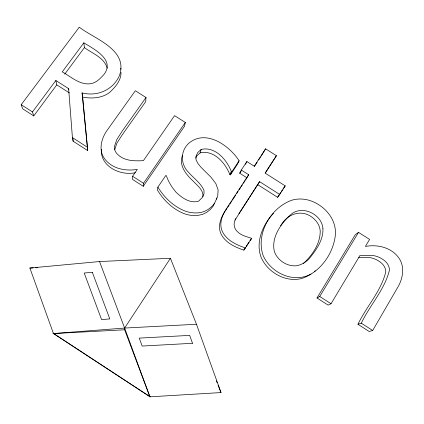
<?xml version="1.0" encoding="UTF-8"?>
<svg xmlns="http://www.w3.org/2000/svg" width="424" height="424" viewBox="0 0 424 424"><rect width="100%" height="100%" fill="white"/><g stroke="black" fill="none" stroke-linecap="round" stroke-linejoin="round"><path stroke-width="0.64" d="M132.585 176.257L132.479 179.373L143.248 186.295L184.498 126.251L185.315 122.462L174.577 115.651L143.386 160.659C134.599 161.099 124.704 161.141 117.893 154.627A9.996 9.503 5 0 1 114.522 146.285L116.759 139.623L122.027 131.408L146.004 97.515L135.335 90.747L107.844 129.32C101.564 137.556 97.902 149.895 104.717 158.915C112.19 168.922 125.621 171.333 137.334 169.404L132.585 176.257L143.508 183.274L143.248 186.295M216.447 199.19L216.526 197.913M146.004 97.515L145.718 101.628L122.07 135.108L116.876 143.217L114.666 149.789M230.418 174.879L237.562 164.051L239.12 160.765C229.336 145.612 205.921 128.732 188.765 143.291C180.179 151.177 180.359 164.295 188.627 172.393C193.736 178.372 200.838 182.988 203.986 190.418L204.018 193.789L202.381 197.404L198.575 201.183C190.069 203.785 181.885 197.807 176.029 192.231C171.927 187.344 168.407 181.912 166.425 175.812L165.848 175.441L157.871 187.132L157.415 190.1C163.272 199.614 171.344 207.76 181.536 212.53A29.118 27.958 17.9 0 0 197.817 215.413L202.476 214.396L206.695 212.376L210.357 209.493L213.32 205.879L217.729 196.36L218.111 189.888L215.837 183.576L211.041 177.274L201.013 167.279L197.743 163.229L196.036 159.689L195.989 156.281L197.685 152.608L201.135 149.455C215.037 146.1 226.686 159.625 231.297 171.365L231.88 171.731L230.418 174.879L229.845 174.518C225.303 162.933 213.813 149.582 200.096 152.894L196.694 156.011L195.734 158.083M200.096 152.894L201.135 149.455M235.871 218.609C232.066 224.99 234.795 230.698 240.821 234.265C244.203 236.301 248.093 237.058 251.697 238.352L243.842 250.149C235.066 247.123 225.579 242.873 221.127 234.181C217.464 226.702 220.538 218.174 224.837 211.687M229.845 174.518L231.297 171.365M182.506 155.295C178.509 165.132 186.025 174.534 192.92 180.873C196.985 185.389 203.653 189.809 202.926 196.662M245.899 179.463L246.969 177.826L239.708 173.204L241.298 170.04L246.89 161.539L254.236 166.203L265.594 148.824L276.432 155.677L265.371 172.902M245.501 164.268L246.89 161.539M247.256 177.306L248.665 174.72L241.298 170.04M265.594 148.824L261.158 156.127M372.675 330.492L397.41 287.907C402.97 278.886 405.291 266.495 398.507 257.453C390.933 247.319 377.381 244.235 365.398 246.418L369.596 239.412L358.503 232.373L355.286 234.7L317.004 297.966L328.134 305.121L331.033 303.743L359.981 255.455L371.933 255.391A22.806 21.386 47.4 0 1 385.374 261.401C387.833 263.659 389.444 266.733 389.449 270.109C384.669 289.751 369.866 305.201 361.296 323.183L357.962 324.291L369.177 331.499L372.675 330.492L361.296 323.183M357.962 324.291C366.431 306.547 381.044 291.309 385.776 271.938C385.776 268.604 384.192 265.567 381.77 263.341A22.483 21.105 47.5 0 0 368.514 257.416L358.688 257.469M317.004 297.966L319.738 296.487L358.503 232.373M238.871 213.77L259.583 181.663L279.734 194.468L285.23 185.871L265.127 173.114L276.432 155.677M234.981 220.093L259.583 181.663M243.842 250.149L245.533 247.505M246.212 246.445L248.92 242.21M257.739 184.673L277.609 197.314L280.661 192.538M281.34 191.473L282.358 189.883M248.665 174.72L226.241 209.021C221.879 215.593 218.768 224.238 222.483 231.811C227.004 240.625 236.629 244.934 245.528 248.003M225.197 211.141L226.978 208.412M227.693 207.32L229.124 205.131M229.834 204.039L231.621 201.31M232.336 200.218L235.548 195.3M236.619 193.662L238.049 191.478M239.12 189.841L240.546 187.657M241.261 186.565L242.332 184.928M243.403 183.285L245.189 180.555M254.278 166.648L257.177 162.217M258.624 160.002L260.431 157.235M170.437 258.274L124.624 328.059L124.635 329.782L149.916 396.827L220.999 392.571L196.466 324.259L170.437 258.274L99.534 261.544L29.876 268.042L53.466 333.556L150.096 396.795L52.947 333.057L53.466 333.556L124.635 329.782M239.708 173.204L241.092 171.111M231.88 171.731L239.12 160.765M143.508 183.274L185.315 122.462M55.846 80.502L56.784 84.858L33.745 115.916L32.478 111.947L55.846 80.502L68.635 88.664L68.852 89.877M83.857 42.813L62.27 71.857C70.962 76.712 79.569 85.033 90.254 83.761C96.163 83.04 100.207 78.583 103.997 74.433C115.328 59.72 93.99 49.131 83.857 42.813L84.408 47.615L64.697 74.195M283.036 188.823L285.23 185.871M33.745 115.916L22.62 108.767L21.2 104.702L79.267 27.173C94.409 38.934 128.037 49.385 119.658 75.059C113.478 89.846 97.35 96.879 82.081 92.904L87.72 150.605L73.145 141.24L72.419 137.604L68.635 88.664M277.609 197.314L279.734 194.468M249.932 240.625L251.697 238.352M280.624 225.801C287.795 212.843 303.483 208.385 314.529 219.378A17.421 16.557 38.1 0 1 320.194 230.614C320.571 243.339 312.43 255.078 303.505 263.399M214.56 203.133C210.982 208.428 205.205 212.064 198.845 212.79A29.521 28.323 17.9 0 1 182.331 209.864C171.996 205.031 163.812 196.773 157.871 187.132M314.375 271.699L315.302 270.751M273.475 213.33C262.774 224.815 255.306 241.871 261.147 257.426C267.783 272.447 285.596 282.707 301.888 278.451C320.486 272.049 333.746 253.372 335.469 234.022C336.052 219.388 325.515 206.732 312.393 201.458A31.111 29.569 37.6 0 0 292.39 200.027C270.984 207.209 255.624 233.386 263.076 255.386C270.613 272.839 293.488 283.683 310.962 274.068M53.466 333.556L124.624 328.059L196.466 324.259M135.32 172.738C120.368 175.955 100.26 166.6 101.331 149.317M29.876 268.042L33.157 267.889M35.786 267.767L37.752 267.677M82.081 92.904L82.664 97.096C91.77 98.834 101.972 98.257 109.593 92.453C115.243 87.196 121.089 80.65 121.036 72.472M84.408 47.615C92.453 53.546 104.315 57.606 107.24 68.163M56.784 84.858L69.398 92.914M21.2 104.702L32.478 111.947M72.419 137.604L87.196 147.102M319.738 296.487L331.033 303.743M216.388 380.869L217.114 382.718M218.084 385.183L220.999 392.571M99.534 261.544L124.624 328.059L149.916 396.827M82.664 97.096L87.72 150.605M72.939 138.627L73.145 141.24M120.787 68.153L120.856 69.388M322.924 228.218C323.581 240.191 315.822 250.632 308.571 259.403C305.068 262.652 300.833 265.17 296.031 265.816C286.905 266.463 277.725 260.458 274.503 251.925C270.57 237.435 281.769 222.091 292.258 213.378C300.107 208.014 310.665 210.543 317.173 216.839A17.665 16.774 37.9 0 1 322.924 228.218M92.337 272.288L84.217 273.024L101.559 319.579L109.805 318.922L92.337 272.288M192.512 343.297L142.167 346.058L139.257 338.108L189.661 335.389L192.512 343.297"/></g></svg>
